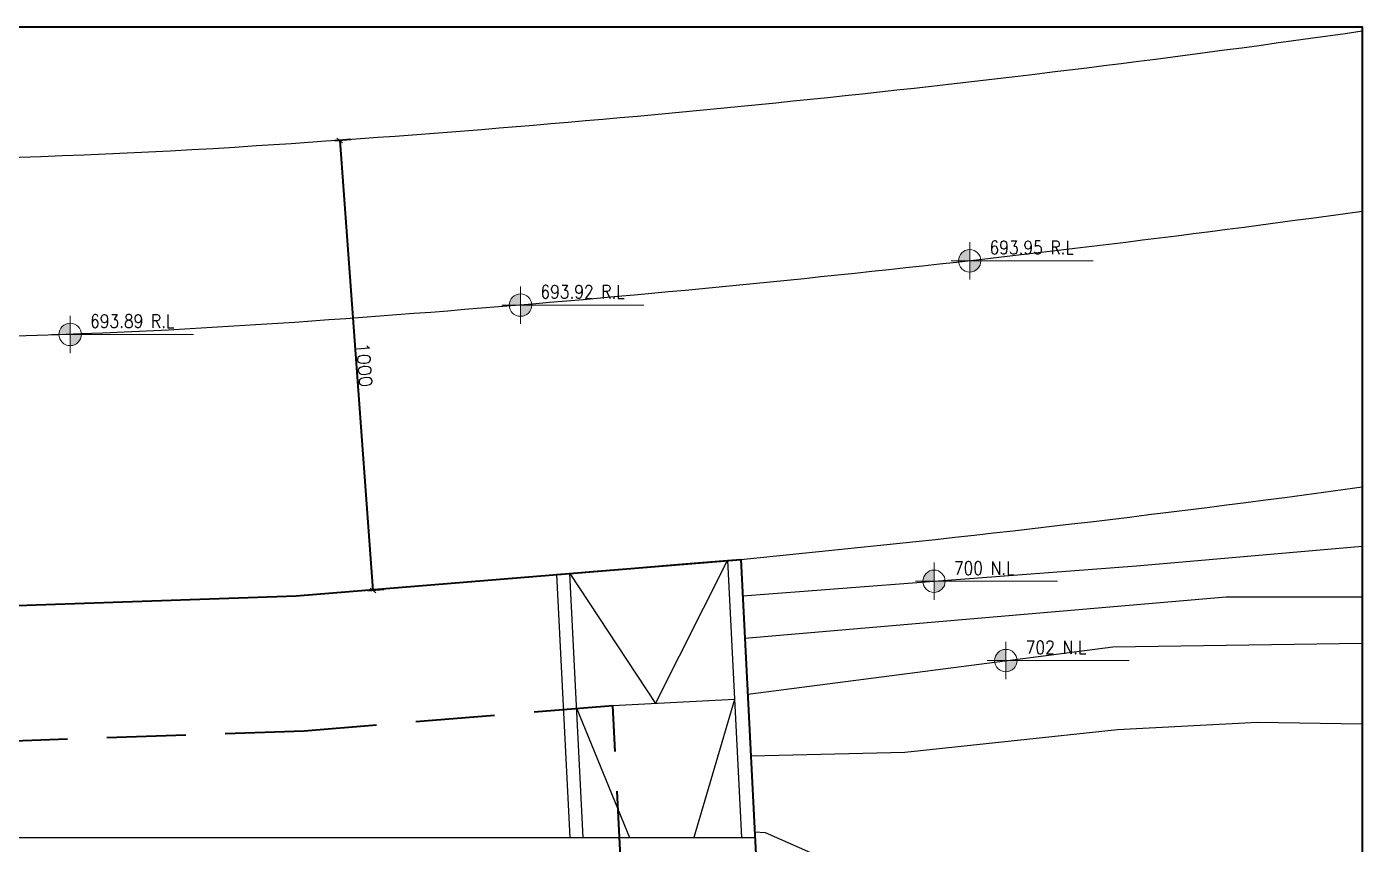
# Model space of a CAD drawing. Header units: metres. Extents: x -322116 to -321123, y -26723 to -26468.
# Drawn here: x -321152.9 to -321123.3, y -26532.06 to -26513.94 of the extents above; entities that cross this region are included whole.
import ezdxf

# ---------------------------------------------------------------- set-up
doc = ezdxf.new("R2010")
doc.units = ezdxf.units.M
doc.header["$LTSCALE"] = 7
doc.header["$MEASUREMENT"] = 0
doc.header["$PDMODE"] = 34
doc.header["$PDSIZE"] = 0.5
doc.linetypes.add('DASHED', pattern=[0.75, 0.5, -0.25])
for name, color, linetype in [('00-LIMIT', 3, 'Continuous'), ('22-1-14-ROAD P2PFGC', 5, 'Continuous'), ('AXIS', 1, 'Continuous'), ('CONT-MNR', 8, 'Continuous'), ('POINT_ICON', 4, 'Continuous')]:
    doc.layers.add(name, color=color, linetype=linetype)
for name, color, linetype, lineweight in [('1363TRXX-AS003$0$A-FLOR-IDEN', 4, 'Continuous', 18), ('A-GRID-DIMS', 142, 'Continuous', 9), ('A-WALL-BLWO', 7, 'Continuous', 40)]:
    doc.layers.add(name, color=color, linetype=linetype, lineweight=lineweight)
doc.styles.add('1363TRXX-AS003$0$EG_SIMPLEX', font='SIMPLEX.shx')
doc.styles.add('EG_SIMPLEX', font='SIMPLEX.shx')
doc.dimstyles.new('ERGA-M-0200', dxfattribs={"dimscale": 1.15, "dimtxt": 0.2, "dimasz": 0.2, "dimexe": 0.1, "dimexo": 0.1, "dimgap": 0.06, "dimtad": 1, "dimdec": 1, "dimlfac": 100, "dimrnd": 5, "dimdsep": 46, "dimtxsty": 'EG_SIMPLEX', "dimblk1": 'OBLIQUE', "dimblk2": 'OBLIQUE', "dimsah": 1, "dimcen": 0.3, "dimclrd": 256, "dimclre": 256, "dimclrt": 2, "dimadec": 0, "dimazin": 0, "dimtfac": 1, "dimtdec": 1, "dimtix": 1, "dimtmove": 2, "dimatfit": 3, "dimldrblk": 'OBLIQUE', "dimfxl": 1, "dimtolj": 1, "dimtzin": 0, "dimarcsym": 0})

# ---------------------------------------------------------------- blocks, each defined once
blk = doc.blocks.new('plot limit')
at = {"color": 5}
blk.add_lwpolyline([(-321725.0411, -26759.7735), (-321735.7734, -26759.0595), (-321732.8382, -26721.5907), (-321726.0304, -26721.9282), (-321722.2569, -26721.9337), (-321712.0131, -26721.5769), (-321702.1619, -26720.7671), (-321700.2699, -26757.9792), (-321703.6476, -26759.2974, -0.0276131)], format="xyb", close=True, dxfattribs=at)
at = {"color": 5, "linetype": 'DASHED', "ltscale": 0.5}
blk.add_lwpolyline([(-321703.4829, -26753.8659), (-321705.0008, -26724.0106), (-321711.838, -26724.5726), (-321722.2069, -26724.9338), (-321726.107, -26724.928), (-321730.075, -26724.7313), (-321732.3893, -26754.2736)], dxfattribs=at)
at = {"layer": '00-LIMIT'}
blk.add_arc((-321735.7574, -26372.37), 350.0132, 275.507932, 277.777196, dxfattribs=at)
blk = doc.blocks.new('1363TRXX-AS003$0$TAG-LEV-PL1')
h = blk.add_hatch(color=256)
h.paths.add_polyline_path([(0, 169, 0.414214), (-169, 0), (0, 0)])
h.paths.add_polyline_path([(169, 0), (0, 0), (0, -169, 0.414214)])
for p, q in [((0, -281), (0, 281)), ((-281, 0), (1859, 0))]:
    blk.add_line(p, q)
blk.add_circle((0, 0), 169)
at = {"style": '1363TRXX-AS003$0$EG_SIMPLEX', "width": 0.85}
for tag, p in [('F.F.L.', (450, 150)), ('C.L.', (450, -450))]:
    blk.add_attdef(tag, p, '', height=300, dxfattribs=at)
blk = doc.blocks.new('_OBLIQUE')
at = {"color": 0, "linetype": 'ByBlock'}
blk.add_line((-0.5, -0.5), (0.5, 0.5), dxfattribs=at)
blk = doc.blocks.new('*D136')
at = {"layer": 'A-GRID-DIMS', "lineweight": -2, "transparency": 16777216}
for p, q in [((-321210.807, -26516.44), (-321211.165, -26516.466)), ((-321211.051, -26516.458), (-321210.313, -26526.43)), ((-321210.07, -26526.412), (-321210.428, -26526.439))]:
    blk.add_line(p, q, dxfattribs=at)
at = {"layer": 'Defpoints', "color": 0, "transparency": 16777216}
for p in [(-321210.692, -26516.431), (-321210.313, -26526.43), (-321209.955, -26526.404)]:
    blk.add_point(p, dxfattribs=at)
at = {"layer": 'A-GRID-DIMS', "lineweight": -2, "transparency": 16777216, "xscale": 0.115, "yscale": 0.115, "zscale": 0.115}
for p, rotation in [((-321211.051, -26516.458), 94.22760245528106), ((-321210.313, -26526.43), 274.227602455281)]:
    blk.add_blockref('_OBLIQUE', p, dxfattribs=dict(at, rotation=rotation))
at = {"layer": 'A-GRID-DIMS', "color": 2, "transparency": 16777216, "insert": (-321210.504, -26521.431), "char_height": 0.2875, "attachment_point": 5, "rotation": 274.2276, "style": 'EG_SIMPLEX'}
blk.add_mtext('\\A1;1000', dxfattribs=at)
blk = doc.blocks.new('m 12')
at = {"layer": '22-1-14-ROAD P2PFGC', "color": 7, "transparency": 33554534}
for points in [[(-321380.9509, -26524.0524), (-321379.0524, -26526.9355), (-321377.461, -26523.7656), (-321378.3813, -26523.8412), (-321379.5141, -26523.9343), (-321380.4319, -26524.0098), (-321380.9509, -26524.0524)], [(-321376.8485, -26529.9053), (-321377.1619, -26523.741), (-321377.461, -26523.7656), (-321377.1488, -26529.9053)], [(-321380.6534, -26529.9053), (-321380.9509, -26524.0524), (-321381.2501, -26524.077), (-321380.9538, -26529.9053)], [(-321377.3044, -26526.8452), (-321380.0008, -26526.9845), (-321380.7985, -26527.05)], [(-321377.3043, -26526.8474), (-321378.2034, -26529.9053)], [(-321380.7985, -26527.05), (-321379.6281, -26529.9053)], [(-321410.2113, -26554.8581), (-321408.2566, -26529.9053), (-321376.8485, -26529.9053)], [(-321381.8603, -26554.8581), (-321375.5798, -26554.8581), (-321376.8485, -26529.9053)]]:
    blk.add_lwpolyline(points, dxfattribs=at)
blk = doc.blocks.new('B1 2')
at = {"layer": '00-LIMIT'}
blk.add_lwpolyline([(-321188.3932, -26514.0379, -0.0197063), (-321212.8968, -26516.5801, -0.0527114), (-321243.3932, -26515.3992, -0.0503698)], format="xyb", dxfattribs=at)
at = {"layer": 'A-WALL-BLWO'}
blk.add_lwpolyline([(-321243.3932, -26513.9378), (-321188.3932, -26513.9378), (-321188.3932, -26588.8759), (-321243.3932, -26588.8759)], close=True, dxfattribs=at)
at = {"layer": 'AXIS'}
blk.add_lwpolyline([(-321188.3932, -26518.0303, -0.017565), (-321212.4236, -26520.5147, -0.0521556), (-321243.3932, -26519.3892)], format="xyb", dxfattribs=at)
at = {"layer": 'CONT-MNR', "flags": 128}
for points, elevation in [([(-321202.0732, -26527.4861), (-321191.4122, -26526.5684), (-321188.3932, -26526.5684)], 701), ([(-321202.0099, -26528.73), (-321193.9191, -26527.6762), (-321188.3932, -26527.5997)], 702), ([(-321201.8548, -26531.7818), (-321201.6226, -26531.7914), (-321198.8615, -26533.0098), (-321196.9731, -26533.7744), (-321193.6076, -26534.2718), (-321188.3932, -26534.1356)], 704)]:
    blk.add_lwpolyline(points, dxfattribs=dict(at, elevation=elevation))
blk.add_lwpolyline([(-321201.9403, -26530.0987), (-321198.5284, -26530.0128), (-321193.8139, -26529.5122), (-321190.7128, -26529.3526), (-321188.3932, -26529.3837)], dxfattribs=at)
at = {"layer": 'POINT_ICON', "color": 4, "linetype": 'Continuous', "elevation": 700}
blk.add_lwpolyline([(-321202.1206, -26526.5524), (-321197.8825, -26526.2276), (-321193.395, -26525.8838), (-321188.3932, -26525.4505)], dxfattribs=at)
at = {"layer": '1363TRXX-AS003$0$A-FLOR-IDEN'}
ref = blk.add_blockref('1363TRXX-AS003$0$TAG-LEV-PL1', (-321197.0922, -26519.1269, 693.9512), dxfattribs=dict(at, xscale=0.0014700000362087, yscale=0.0014700000362087, zscale=0.0014700000362087))
ref.add_attrib('F.F.L.', '693.95 R.L', (-321196.6512, -26518.9799, 693.9512), dxfattribs={"layer": '0', "height": 0.294, "rotation": 360, "style": '1363TRXX-AS003$0$EG_SIMPLEX', "width": 0.85})
ref = blk.add_blockref('1363TRXX-AS003$0$TAG-LEV-PL1', (-321207.0438, -26520.1065), dxfattribs=dict(at, xscale=0.0014700000362087, yscale=0.0014700000362087, zscale=0.0014700000362087))
ref.add_attrib('F.F.L.', '693.92 R.L', (-321206.6028, -26519.9595), dxfattribs={"layer": '0', "height": 0.294, "rotation": 360, "style": '1363TRXX-AS003$0$EG_SIMPLEX', "width": 0.85})
ref = blk.add_blockref('1363TRXX-AS003$0$TAG-LEV-PL1', (-321217.0217, -26520.756), dxfattribs=dict(at, xscale=0.0014700000362087, yscale=0.0014700000362087, zscale=0.0014700000362087))
ref.add_attrib('F.F.L.', '693.89 R.L', (-321216.5807, -26520.609), dxfattribs={"layer": '0', "height": 0.294, "rotation": 360, "style": '1363TRXX-AS003$0$EG_SIMPLEX', "width": 0.85})
ref = blk.add_blockref('1363TRXX-AS003$0$TAG-LEV-PL1', (-321197.8825, -26526.2276, 700), dxfattribs=dict(at, xscale=0.0014700000362087, yscale=0.0014700000362087, zscale=0.0014700000362087))
ref.add_attrib('F.F.L.', '700 N.L', (-321197.4415, -26526.0806, 700), dxfattribs={"layer": '0', "height": 0.294, "rotation": 360, "style": '1363TRXX-AS003$0$EG_SIMPLEX', "width": 0.85})
ref = blk.add_blockref('1363TRXX-AS003$0$TAG-LEV-PL1', (-321196.2904, -26527.9851, 702), dxfattribs=dict(at, xscale=0.0014700000362087, yscale=0.0014700000362087, zscale=0.0014700000362087))
ref.add_attrib('F.F.L.', '702 N.L', (-321195.8494, -26527.8381, 702), dxfattribs={"layer": '0', "height": 0.294, "rotation": 360, "style": '1363TRXX-AS003$0$EG_SIMPLEX', "width": 0.85})
at = {"layer": 'A-GRID-DIMS'}
dim = blk.add_aligned_dim(p1=(-321210.6924, -26516.4311), p2=(-321209.9553, -26526.4039), distance=-0.3591, dimstyle='ERGA-M-0200', override={"dimtxt": 0.25, "dimasz": 0.1, "dimgap": 0.03, "dimfxl": 100}, dxfattribs=at)
dim.commit()
dim.dimension.update_dxf_attribs({"geometry": '*D136', "text_midpoint": (-321210.5042, -26521.4308)})

msp = doc.modelspace()

# ---------------------------------------------------------------- block references
at = {"layer": 'A-WALL-BLWO'}
for name, p in [('B1 2', (65.0901, 0)), ('plot limit', (565.0901, 195.0262)), ('m 12', (240.0901, -2))]:
    msp.add_blockref(name, p, dxfattribs=at)

doc.saveas('drawing.dxf')
